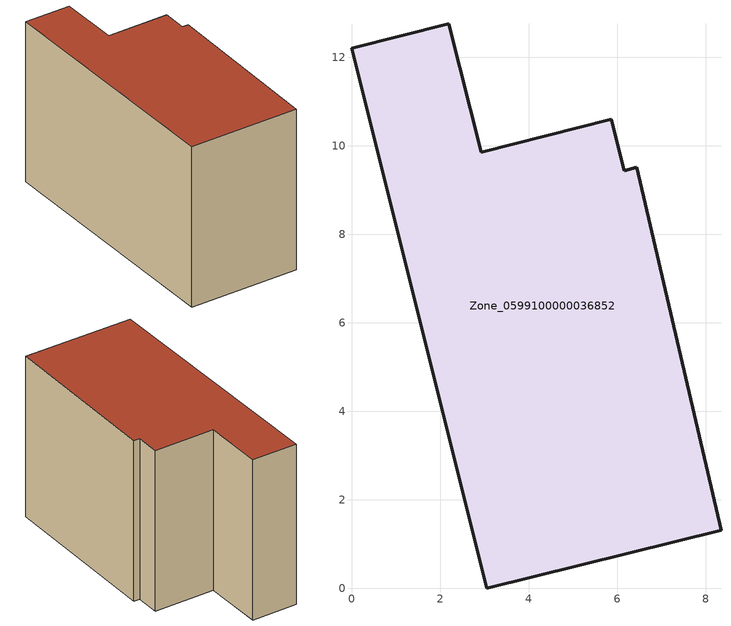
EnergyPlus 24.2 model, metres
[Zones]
Zone_0599100000036852
 floor ground (C_G): 3.06,0 0,12.21 2.2,12.76 2.93,9.86 5.87,10.6 6.16,9.44 6.45,9.51 8.35,1.31 z0
 wall outside (C_F): 0,12.21 3.06,0 8.35,1.31 6.45,9.51 6.16,9.44 5.87,10.6 2.93,9.86 2.2,12.76 0,12.21 z0:8.08
 roof outside (C_R): 6.16,9.44 5.87,10.6 2.93,9.86 2.2,12.76 0,12.21 3.06,0 8.35,1.31 6.45,9.51 z8.08
[BUILDING]
Pand.0599100000036852: North Axis=0; Terrain=City; Loads Convergence Tolerance Value=0.04; Temperature Convergence Tolerance Value=0.4; Solar Distribution=FullExterior; Maximum Number of Warmup Days=25; Minimum Number of Warmup Days=1
[Site:Location]
Rotterdam.The.Hague.AP_ZH_NLD Design_Conditions: Latitude=51.96; Longitude=4.45; Time Zone=1; Elevation=-4.5
[SITE:GROUNDTEMPERATURE:BUILDINGSURFACE]
18, 18, 18, 18, 18, 18, 18, 18, 18, 18, 18, 18
[MATERIAL] Thermal Absorptance=0.9; Solar Absorptance=0.7; Visible Absorptance=0.7
Name | Roughness | Thickness | Conductivity | Density | Specific Heat
G.TI.1975-1991 | MediumSmooth | 0.15 | 0.288461 | 540 | 1210
F.TI.1975-1991 | Rough | 0.3 | 0.230769 | 1920 | 840
R.TI.1975-1991 | MediumRough | 0.2 | 0.153846 | 1500 | 1000
[CONSTRUCTION]
C_G: G.TI.1975-1991
C_F: F.TI.1975-1991
C_R: R.TI.1975-1991
[ZONE]
Zone_0599100000036852: Type=1; Multiplier=1; Ceiling Height=Autocalculate; Volume=Autocalculate; Floor Area=autocalculate; Part of Total Floor Area=Yes
[ZONEINFILTRATION:DESIGNFLOWRATE]
Infil_Zone_0599100000036852: Zone or ZoneList or Space or SpaceList=Zone_0599100000036852; Schedule=AlwaysOn; Design Flow Rate Calculation Method=Flow/Area; Flow Rate per Floor Area=0.003; Constant Term Coefficient=1; Temperature Term Coefficient=0; Velocity Term Coefficient=0; Velocity Squared Term Coefficient=0
[HVACTEMPLATE:ZONE:IDEALLOADSAIRSYSTEM]
Zone_0599100000036852: Maximum Heating Supply Air Temperature=50; Minimum Cooling Supply Air Temperature=13; Maximum Heating Supply Air Humidity Ratio=0.0156; Minimum Cooling Supply Air Humidity Ratio=0.0077; Heating Limit=NoLimit; Cooling Limit=NoLimit; Dehumidification Control Type=ConstantSensibleHeatRatio; Cooling Sensible Heat Ratio=0.7; Dehumidification Setpoint=60; Humidification Control Type=None; Humidification Setpoint=30; Outdoor Air Method=None; Outdoor Air Flow Rate per Person=0.00944; Outdoor Air Flow Rate per Zone Floor Area=0; Outdoor Air Flow Rate per Zone=0; Demand Controlled Ventilation Type=None; Outdoor Air Economizer Type=NoEconomizer; Heat Recovery Type=None; Sensible Heat Recovery Effectiveness=0.7; Latent Heat Recovery Effectiveness=0.65
[ZONECONTROL:THERMOSTAT]
ThermostatControl_Zone_0599100000036852: Zone or ZoneList=Zone_0599100000036852; Control Type Schedule=DualSetpointControlType; Control 1=Thermostat_Zone_0599100000036852; Temperature Difference Between Cutout And Setpoint=0
[THERMOSTATSETPOINT:DUALSETPOINT]
Thermostat_Zone_0599100000036852: Heating Setpoint Temperature Schedule=HeatingSetpoint_Zone_0599100000036852; Cooling Setpoint Temperature Schedule=CoolingSetpoint_Zone_0599100000036852
[SCHEDULE:COMPACT]
HeatingSetpoint_Zone_0599100000036852: Through: 12/31, For: AllDays, Until: 24:00, 21
CoolingSetpoint_Zone_0599100000036852: Through: 12/31, For: AllDays, Until: 24:00, 24
DualSetpointControlType: Through: 12/31, For: AllDays, Until: 24:00, 4
AlwaysOn: Through: 12/31, For: AllDays, Until: 24:00, 1
